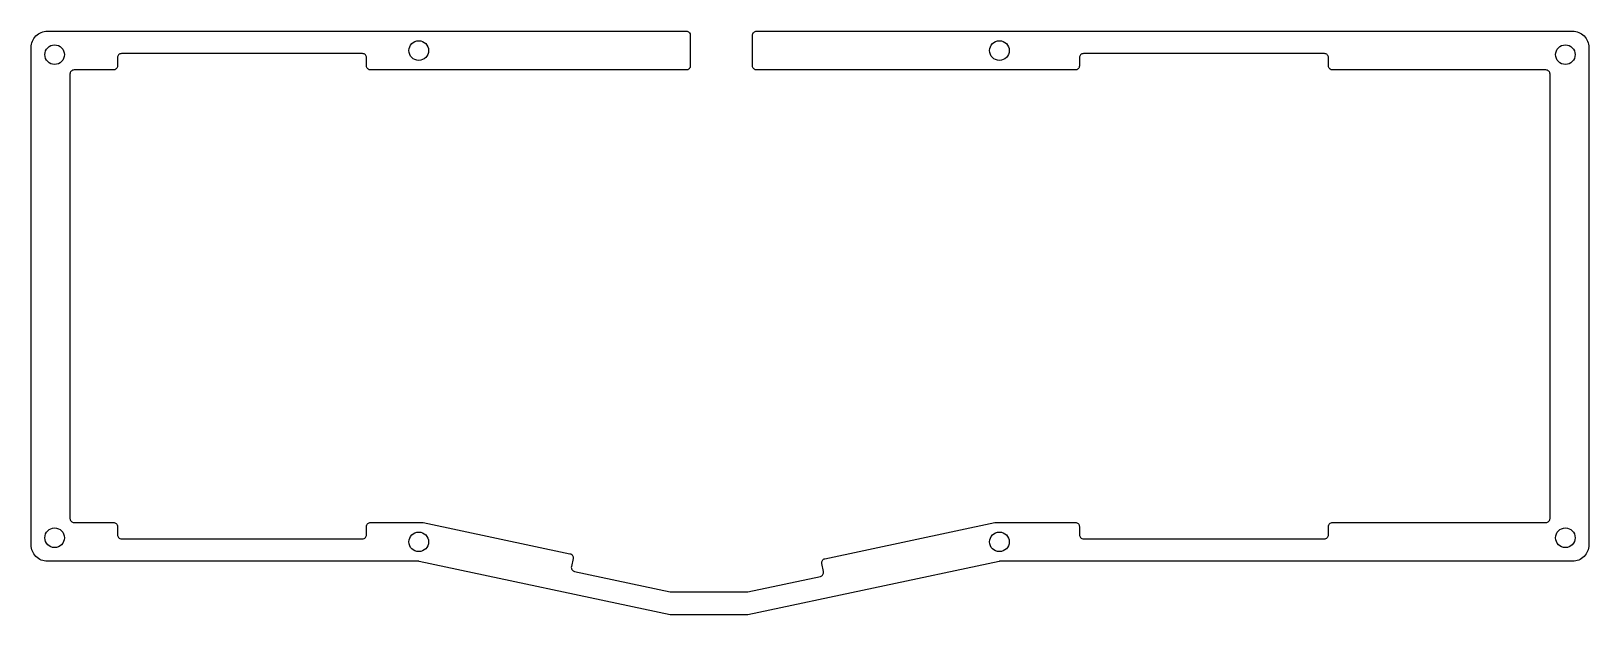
# Model space of a CAD drawing. Header units: millimetres. Extents: x 521 to 903, y -130 to 13.
import ezdxf

# ---------------------------------------------------------------- set-up
doc = ezdxf.new("R2010")
doc.units = ezdxf.units.MM
doc.layers.get('0').update_dxf_attribs({"linetype": 'CONTINUOUS'})

msp = doc.modelspace()

# ---------------------------------------------------------------- linework, layer by layer
msp.add_lwpolyline([(776.9, 3.19), (698.87, 3.19, -0.414214), (697.87, 4.19), (697.87, 11.69, -0.414214), (698.87, 12.69), (898.65, 12.69, -0.414214), (902.65, 8.69), (902.65, -113.04, -0.414214), (898.65, -117.04), (758.42, -117.04, 0.052408), (758.22, -117.06), (696.74, -130.13, -0.052408), (696.53, -130.15), (677.92, -130.15, -0.052408), (677.72, -130.13), (616.24, -117.06, 0.052408), (616.03, -117.04), (525.22, -117.04, -0.414214), (521.22, -113.04), (521.22, 8.69, -0.414214), (525.22, 12.69), (681.63, 12.69, -0.414214), (682.63, 11.69), (682.63, 4.19, -0.414214), (681.63, 3.19), (604.35, 3.19, -0.414214), (603.35, 4.19), (603.35, 6.19, 0.414214), (602.35, 7.19), (543.35, 7.19, 0.414214), (542.35, 6.19), (542.35, 4.19, -0.414214), (541.35, 3.19), (531.72, 3.19, 0.414214), (530.72, 2.19), (530.72, -106.54, 0.414214), (531.72, -107.54), (541.35, -107.54, -0.414214), (542.35, -108.54), (542.35, -110.54, 0.414214), (543.35, -111.54), (602.35, -111.54, 0.414214), (603.35, -110.54), (603.35, -108.54, -0.414214), (604.35, -107.54), (617.03, -107.54, -0.052408), (617.24, -107.56), (653.16, -115.19, -0.414214), (653.93, -116.38), (653.51, -118.34, 0.414214), (654.28, -119.52), (677.72, -124.5, 0.052408), (677.92, -124.53), (696.53, -124.53, 0.052408), (696.74, -124.5), (714.47, -120.73, 0.414214), (715.24, -119.55), (714.83, -117.59, -0.414214), (715.6, -116.41), (757.22, -107.56, -0.052408), (757.43, -107.54), (776.9, -107.54, -0.414214), (777.9, -108.54), (777.9, -110.54, 0.414214), (778.9, -111.54), (837.9, -111.54, 0.414214), (838.9, -110.54), (838.9, -108.54, -0.414214), (839.9, -107.54), (892.15, -107.54, 0.414214), (893.15, -106.54), (893.15, 2.19, 0.414214), (892.15, 3.19), (839.9, 3.19, -0.414214), (838.9, 4.19), (838.9, 6.19, 0.414214), (837.9, 7.19), (778.9, 7.19, 0.414214), (777.9, 6.19), (777.9, 4.19, -0.414214)], format="xyb", close=True)
for centre in [(526.97, 6.94), (616.14, 7.94), (758.32, 7.94), (896.9, 6.94), (526.97, -111.29), (616.14, -112.29), (758.32, -112.29), (896.9, -111.29)]:
    msp.add_circle(centre, 2.4)

doc.saveas('drawing.dxf')
